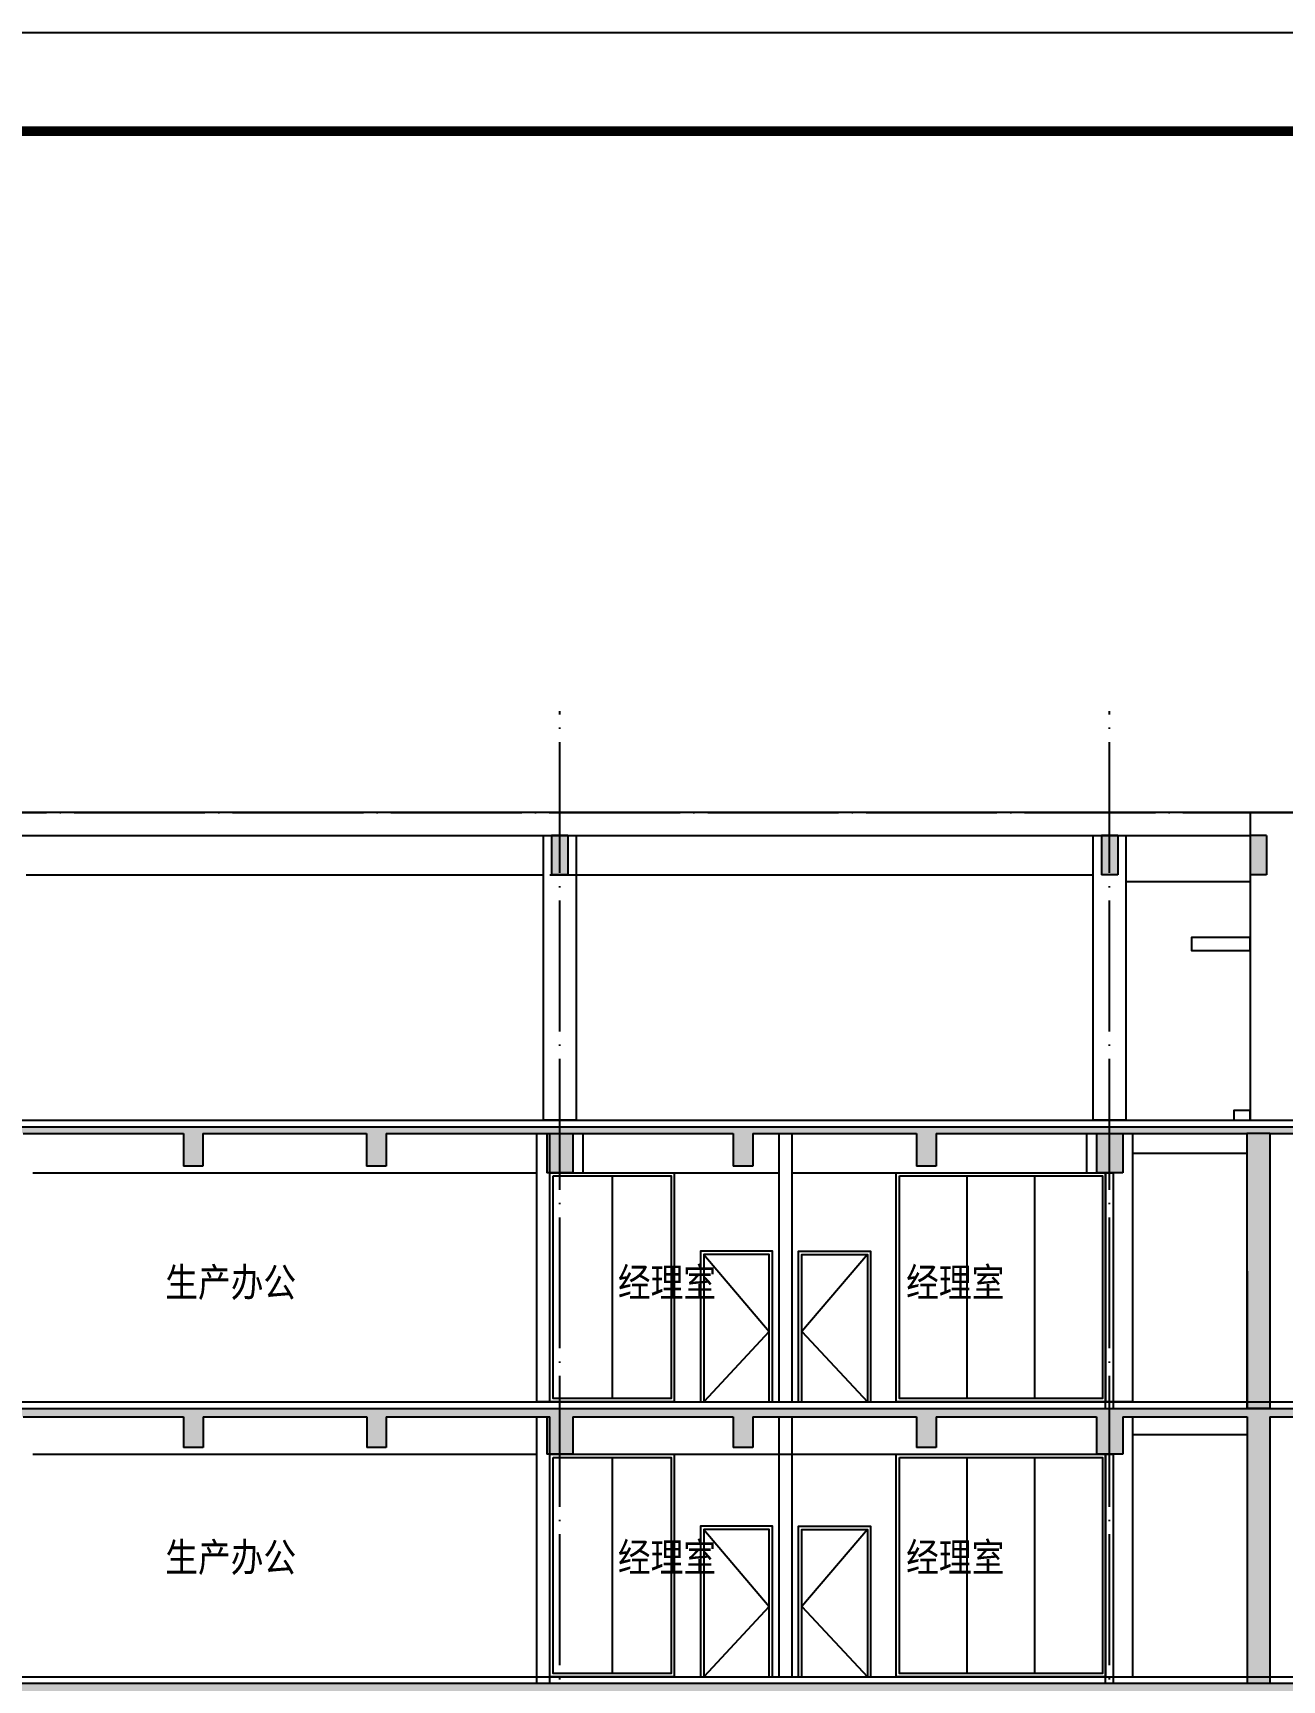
# Model space of a CAD drawing. Header units: millimetres. Extents: x 500457 to 783861, y -293369 to -162148.
# Drawn here: x 605689 to 624773, y -195301 to -170141 of the extents above; entities that cross this region are included whole.
import ezdxf

# ---------------------------------------------------------------- set-up
doc = ezdxf.new("R2010")
doc.units = ezdxf.units.MM
doc.header["$LTSCALE"] = 1000
doc.linetypes.add('DOTE', pattern=[2.42, 2, -0.2, 0.02, -0.2])
for name, color, linetype in [('A-DOOR-FIRE', 4, 'Continuous'), ('A-ELEV-WIN3', 251, 'Continuous'), ('A-SECT-SURF', 6, 'Continuous'), ('A-看线', 115, 'Continuous'), ('DOTE', 1, 'DOTE'), ('PUB_HATCH', 8, 'Continuous'), ('PUB_TEXT', 7, 'Continuous'), ('PUB_TITLE', 4, 'Continuous'), ('WALL', 255, 'Continuous'), ('WINDOW', 4, 'Continuous'), ('剖面楼板线', 2, 'Continuous'), ('板洞', 6, 'Continuous')]:
    doc.layers.add(name, color=color, linetype=linetype)
doc.styles.add('TSSD_Norm', font='tssdeng.shx', dxfattribs={"bigfont": 'hztxt.shx'})

# ---------------------------------------------------------------- blocks, each defined once
blk = doc.blocks.new('A$C50e83559')
at = {"layer": 'PUB_HATCH'}
for points in [[(64201, -137), (64401, -180), (66850, -180), (67000, -137), (67000, -50), (64201, -50)], [(67000, -137), (66850, -180), (66850, -650), (67150, -650), (67150, -180)], [(67000, -137), (67150, -180), (69650, -180), (69800, -137), (69800, -50), (67000, -50)], [(69800, -137), (69650, -180), (69650, -650), (69950, -650), (69950, -180)], [(69800, -137), (69950, -180), (72401, -180), (72601, -137), (72601, -50), (69800, -50)], [(72601, -137), (72401, -180), (72401, -750), (72801, -750), (72801, -180)], [(72601, -137), (72801, -180), (75250, -180), (75400, -137), (75400, -50), (72601, -50)], [(75400, -137), (75250, -180), (75250, -650), (75550, -650), (75550, -180)], [(75400, -137), (75550, -180), (78050, -180), (78200, -137), (78200, -50), (75400, -50)], [(78200, -137), (78050, -180), (78050, -650), (78350, -650), (78350, -180)], [(78200, -137), (78350, -180), (80801, -180), (81001, -137), (81001, -50), (78200, -50)], [(81001, -137), (80801, -180), (80801, -750), (81201, -750), (81201, -180)], [(81001, -137), (81201, -180), (83100, -180), (83333, -137), (83450, -50), (81001, -50)], [(83333, -137), (83100, -180), (83100, -4250), (83450, -4250), (83450, -180)], [(83333, -137), (83450, -180), (86250, -180), (86550, -50), (83450, -50)]]:
    blk.add_hatch(color=256, dxfattribs=at).paths.add_polyline_path(points)
at = {"layer": 'A-SECT-SURF'}
blk.add_lwpolyline([(100, 50), (86500, 49)], dxfattribs=at)
at = {"layer": 'A-看线'}
for points in [[(72251, -4150), (72251, -180)], [(81351, -180), (81351, -4150)]]:
    blk.add_lwpolyline(points, dxfattribs=at)
at = {"layer": 'WALL'}
for p, q in [((64201, -50), (67000, -50)), ((64401, -180), (66850, -180)), ((66850, -180), (66850, -650)), ((67000, -50), (69800, -50)), ((67150, -180), (67150, -650)), ((67150, -180), (69650, -180)), ((69650, -180), (69650, -650)), ((69800, -50), (72601, -50)), ((69950, -180), (69950, -650)), ((69950, -180), (72401, -180)), ((72401, -180), (72401, -750)), ((72601, -50), (75400, -50)), ((72801, -180), (72801, -750)), ((72801, -180), (75250, -180)), ((75250, -180), (75250, -650)), ((75400, -50), (78200, -50)), ((75550, -180), (75550, -650)), ((75550, -180), (78050, -180)), ((78050, -180), (78050, -650)), ((78200, -50), (81001, -50)), ((78350, -180), (78350, -650)), ((78350, -180), (80801, -180)), ((80801, -180), (80801, -750)), ((81001, -50), (83450, -50)), ((81201, -180), (81201, -750)), ((81201, -180), (83100, -180)), ((83100, -180), (83100, -4250)), ((83450, -50), (86550, -50)), ((83450, -180), (83450, -4250)), ((83450, -180), (86250, -180)), ((67150, -650), (66850, -650)), ((69950, -650), (69650, -650)), ((72801, -750), (72401, -750)), ((75550, -650), (75250, -650)), ((78350, -650), (78050, -650)), ((81201, -750), (80801, -750))]:
    blk.add_line(p, q, dxfattribs=at)
blk = doc.blocks.new('A$Ca0110d6d')
at = {"layer": 'PUB_HATCH'}
for points in [[(64101, -142), (64301, -175), (66750, -175), (66900, -142), (66900, -75), (64101, -75)], [(66900, -142), (66750, -175), (66750, -675), (67050, -675), (67050, -175)], [(66900, -142), (67050, -175), (69550, -175), (69700, -142), (69700, -75), (66900, -75)], [(69700, -142), (69550, -175), (69550, -675), (69850, -675), (69850, -175)], [(69700, -142), (69850, -175), (72301, -175), (72501, -142), (72501, -75), (69700, -75)], [(72501, -142), (72301, -175), (72301, -775), (72701, -775), (72701, -175)], [(72501, -142), (72701, -175), (75150, -175), (75300, -142), (75300, -75), (72501, -75)], [(75300, -142), (75150, -175), (75150, -675), (75450, -675), (75450, -175)], [(75300, -142), (75450, -175), (77950, -175), (78100, -142), (78100, -75), (75300, -75)], [(78100, -142), (77950, -175), (77950, -675), (78250, -675), (78250, -175)], [(78100, -142), (78250, -175), (80701, -175), (80901, -142), (80901, -75), (78100, -75)], [(80901, -142), (80701, -175), (80701, -775), (81101, -775), (81101, -175)], [(80901, -142), (81101, -175), (83000, -175), (83233, -142), (83350, -75), (80901, -75)], [(83233, -142), (83000, -175), (83000, -4375), (83350, -4375), (83350, -175)], [(83233, -142), (83350, -175), (86201, -176), (86201, -76), (83350, -75)]]:
    blk.add_hatch(color=256, dxfattribs=at).paths.add_polyline_path(points)
at = {"layer": 'A-看线'}
for p, q in [((81251, -475), (83000, -475)), ((64451, -775), (72151, -775)), ((72851, -775), (75851, -775)), ((76051, -775), (80551, -775))]:
    blk.add_line(p, q, dxfattribs=at)
for points in [[(72851, -4275), (72851, -4275), (72151, -4275), (72151, -175), (72851, -175), (72851, -775)], [(80551, -775), (80551, -175), (81251, -175), (81251, -4275), (80841, -4275)]]:
    blk.add_lwpolyline(points, dxfattribs=at)
at = {"layer": 'WALL'}
for p, q in [((64101, -75), (66900, -75)), ((64301, -175), (66750, -175)), ((66750, -175), (66750, -675)), ((66900, -75), (69700, -75)), ((67050, -175), (67050, -675)), ((67050, -175), (69550, -175)), ((69550, -175), (69550, -675)), ((69700, -75), (72501, -75)), ((69850, -175), (69850, -675)), ((69850, -175), (72301, -175)), ((72301, -175), (72301, -775)), ((72501, -75), (75300, -75)), ((72701, -175), (72701, -775)), ((72701, -175), (75150, -175)), ((75150, -175), (75150, -675)), ((75300, -75), (78100, -75)), ((75450, -175), (75450, -675)), ((75450, -175), (77950, -175)), ((77950, -175), (77950, -675)), ((78100, -75), (80901, -75)), ((78250, -175), (78250, -675)), ((78250, -175), (80701, -175)), ((80701, -175), (80701, -775)), ((80901, -75), (83350, -75)), ((81101, -175), (81101, -775)), ((81101, -175), (83000, -175)), ((83000, -175), (83000, -4375)), ((83350, -75), (86201, -76)), ((83350, -175), (83350, -4375)), ((83350, -175), (86201, -176)), ((67050, -675), (66750, -675)), ((69850, -675), (69550, -675)), ((75450, -675), (75150, -675)), ((78250, -675), (77950, -675)), ((72701, -775), (72301, -775)), ((81101, -775), (80701, -775)), ((83350, -4375), (83000, -4375))]:
    blk.add_line(p, q, dxfattribs=at)
blk = doc.blocks.new('A$C4fa677e1')
at = {"layer": 'A-DOOR-FIRE'}
for points in [[(1100, -2300), (1100, 0), (0, 0), (0, -2300)], [(1050, -2300), (1050, -50), (50, -50), (50, -2300)]]:
    blk.add_lwpolyline(points, dxfattribs=at)
at = {"layer": 'A-ELEV-WIN3'}
blk.add_lwpolyline([(50, -50), (1050, -1225), (50, -2300)], dxfattribs=at)
blk = doc.blocks.new('A$C8345690c')
at = {"layer": 'A-看线'}
for p, q in [((78049, 248), (79797, 248)), ((61249, -50), (68948, -50)), ((69649, -50), (77349, -50))]:
    blk.add_line(p, q, dxfattribs=at)
at = {"layer": 'WALL'}
for p, q in [((68947, -3552), (68947, 518)), ((68947, 518), (69147, 518)), ((69147, -3552), (69147, 518)), ((72647, -3452), (72647, 518)), ((72647, 518), (72847, 518)), ((72847, -3452), (72847, 518)), ((77637, -3552), (77637, -52)), ((77637, -52), (77757, -52)), ((77757, -3552), (77757, -52)), ((72647, -3452), (72847, -3452))]:
    blk.add_line(p, q, dxfattribs=at)
at = {"layer": 'WINDOW'}
for p, q in [((75520, -3402), (75520, -100)), ((76553, -3402), (76553, -100))]:
    blk.add_line(p, q, dxfattribs=at)
for points in [[(69147, -50), (71047, -50), (71047, -3452), (69147, -3452)], [(69197, -100), (70997, -100), (70997, -3402), (69197, -3402)], [(74437, -50), (77637, -50), (77637, -3452), (74437, -3452)], [(74487, -100), (77587, -100), (77587, -3402), (74487, -3402)]]:
    blk.add_lwpolyline(points, close=True, dxfattribs=at)
blk.add_lwpolyline([(70097, -100), (70097, -3402)], dxfattribs=at)
at = {"layer": '板洞', "color": 0}
blk.add_blockref('A$C4fa677e1', (71447, -1152), dxfattribs=at)
at = {"layer": '板洞', "color": 0, "xscale": -1}
blk.add_blockref('A$C4fa677e1', (74047, -1152), dxfattribs=at)
blk = doc.blocks.new('A$C4215d27c')
at = {"layer": 'PUB_HATCH'}
blk.add_hatch(color=256, dxfattribs=at).paths.add_polyline_path([(-125, 550), (-125, -50), (125, -50), (125, 550)])
at = {"layer": 'A-看线'}
blk.add_lwpolyline([(-250, 550), (250, 550), (250, -3800), (-250, -3800)], close=True, dxfattribs=at)
at = {"layer": 'WALL'}
for p, q in [((-125, 550), (-125, -50)), ((125, 550), (-125, 550)), ((125, 550), (125, -50)), ((125, -50), (-125, -50))]:
    blk.add_line(p, q, dxfattribs=at)
blk = doc.blocks.new('A$C3da97e60')
at = {"layer": 'PUB_TITLE'}
blk.add_lwpolyline([(-157435, 0), (0, 0), (0, 89100), (-157435, 89100)], close=True, dxfattribs=at)
at = {"layer": 'PUB_TITLE', "const_width": 150}
blk.add_lwpolyline([(-153685, 1500), (-1500, 1500), (-1500, 87600), (-153685, 87600)], close=True, dxfattribs=at)

msp = doc.modelspace()

# ---------------------------------------------------------------- hatches: boundary and pattern name
at = {"layer": 'PUB_HATCH'}
for points in [[(624287.4, -182400.7), (624287.4, -183000.7), (624537.4, -183000.7), (624537.4, -182400.7)], [(624236.7, -186950.8), (624237.4, -191150.8), (624587.4, -191150.7), (624586.7, -186950.7)]]:
    msp.add_hatch(color=256, dxfattribs=at).paths.add_polyline_path(points)

# ---------------------------------------------------------------- linework, layer by layer
at = {"layer": 'A-DOOR-FIRE'}
msp.add_lwpolyline([(624287.4, -183958.8), (623387.4, -183958.8), (623387.4, -184158.8), (624287.4, -184158.8)], close=True, dxfattribs=at)
at = {"layer": 'A-SECT-SURF'}
for points in [[(541287.3, -186750.7), (624237.4, -186750.8)], [(624287.4, -186750.7), (627387.6, -186750.7)]]:
    msp.add_lwpolyline(points, dxfattribs=at)
at = {"layer": 'A-看线'}
for p, q in [((624287.4, -182050.7), (624287.4, -186750.8)), ((605587.4, -183000.7), (613487.4, -183000.7)), ((613587.4, -183000.7), (621887.4, -183000.7)), ((622387.4, -183100.7), (624287.4, -183100.7))]:
    msp.add_line(p, q, dxfattribs=at)
for points in [[(627388.7, -182050.7), (598337.4, -182050.7), (598337.4, -181800.7), (580137.4, -181800.7), (580137.4, -182050.7), (544387.4, -182050.7), (544387.4, -182350.7), (537786.7, -182350.7), (537786.7, -182050.7), (537787.4, -182050.7)], [(544387.4, -182400.7), (624287.4, -182400.7)]]:
    msp.add_lwpolyline(points, dxfattribs=at)
at = {"layer": 'DOTE'}
for p, q in [((613737.4, -238632.6), (613737.4, -180499.6)), ((622137.4, -238632.6), (622137.4, -180499.6)), ((536137.4, -182050.7), (633025.1, -182050.7)), ((536137.4, -186850.7), (633025.1, -186850.7)), ((536137.4, -191050.7), (633025.1, -191050.7)), ((536137.4, -195250.7), (633025.1, -195250.7))]:
    msp.add_line(p, q, dxfattribs=at)
at = {"layer": 'WALL'}
for p, q in [((624287.4, -182400.7), (624287.4, -183000.7)), ((624537.4, -182400.7), (624287.4, -182400.7)), ((624537.4, -182400.7), (624537.4, -183000.7)), ((624537.4, -183000.7), (624287.4, -183000.7)), ((613387.4, -191050.7), (613387.4, -186950.7)), ((613387.4, -186950.7), (613587.4, -186950.7)), ((613587.4, -191050.7), (613587.4, -186950.7)), ((617087.4, -191050.7), (617087.4, -186950.7)), ((617087.4, -186950.7), (617287.4, -186950.7)), ((617287.4, -191050.7), (617287.4, -186950.7)), ((624586.7, -186950.7), (624236.7, -186950.8)), ((624236.7, -186950.8), (624237.4, -191150.8)), ((624586.7, -186950.7), (624587.4, -191150.7)), ((622077.4, -191150.7), (622077.4, -187550.7)), ((622077.4, -187550.7), (622197.4, -187550.7)), ((622197.4, -191150.7), (622197.4, -187550.7)), ((613387.4, -191050.7), (613587.4, -191050.7)), ((617087.4, -191050.7), (617287.4, -191050.7)), ((622077.4, -191150.7), (622197.4, -191150.7)), ((624587.4, -191150.7), (624237.4, -191150.8))]:
    msp.add_line(p, q, dxfattribs=at)
at = {"layer": 'WINDOW'}
for p, q in [((619960.4, -191000.7), (619960.4, -187600.7)), ((620993.4, -191000.7), (620993.4, -187600.7))]:
    msp.add_line(p, q, dxfattribs=at)
for points in [[(613587.4, -187550.7), (615487.4, -187550.7), (615487.4, -191050.7), (613587.4, -191050.7)], [(613637.4, -187600.7), (615437.4, -187600.7), (615437.4, -191000.7), (613637.4, -191000.7)], [(618877.4, -187550.7), (622077.4, -187550.7), (622077.4, -191050.7), (618877.4, -191050.7)], [(618927.4, -187600.7), (622027.4, -187600.7), (622027.4, -191000.7), (618927.4, -191000.7)]]:
    msp.add_lwpolyline(points, close=True, dxfattribs=at)
msp.add_lwpolyline([(614537.4, -187600.7), (614537.4, -191000.7)], dxfattribs=at)
at = {"layer": '剖面楼板线'}
msp.add_lwpolyline([(624287.4, -186600.8), (624037.4, -186600.8), (624037.4, -186750.8), (624287.4, -186750.8)], close=True, dxfattribs=at)

# ---------------------------------------------------------------- block references
at = {"layer": 'WALL', "color": 0}
msp.add_blockref('A$C3da97e60', (657892, -259240.7), dxfattribs=at)
at = {"layer": '板洞'}
for name, p in [('A$C4215d27c', (613737.4, -182950.7)), ('A$C4215d27c', (622137.4, -182950.7)), ('A$Ca0110d6d', (541236.6, -186775.7)), ('A$C50e83559', (541137.4, -191100.7)), ('A$C8345690c', (544440.1, -191798.9)), ('A$C50e83559', (541137.4, -195300.7))]:
    msp.add_blockref(name, p, dxfattribs=at)
at = {"layer": '板洞', "color": 0}
msp.add_blockref('A$C4fa677e1', (615887.4, -188750.7), dxfattribs=at)
at = {"layer": '板洞', "color": 0, "xscale": -1}
msp.add_blockref('A$C4fa677e1', (618487.4, -188750.7), dxfattribs=at)

# ---------------------------------------------------------------- texts
at = {"layer": 'PUB_TEXT', "style": 'TSSD_Norm'}
for s, p in [('生产办公', (607709.8, -189493.2)), ('经理室', (614625.5, -189493.2)), ('经理室', (619029.2, -189493.2)), ('生产办公', (607709.8, -193693.2)), ('经理室', (614625.5, -193693.2)), ('经理室', (619029.2, -193693.2))]:
    msp.add_text(s, height=500, dxfattribs=at).set_placement(p)

doc.saveas('drawing.dxf')
